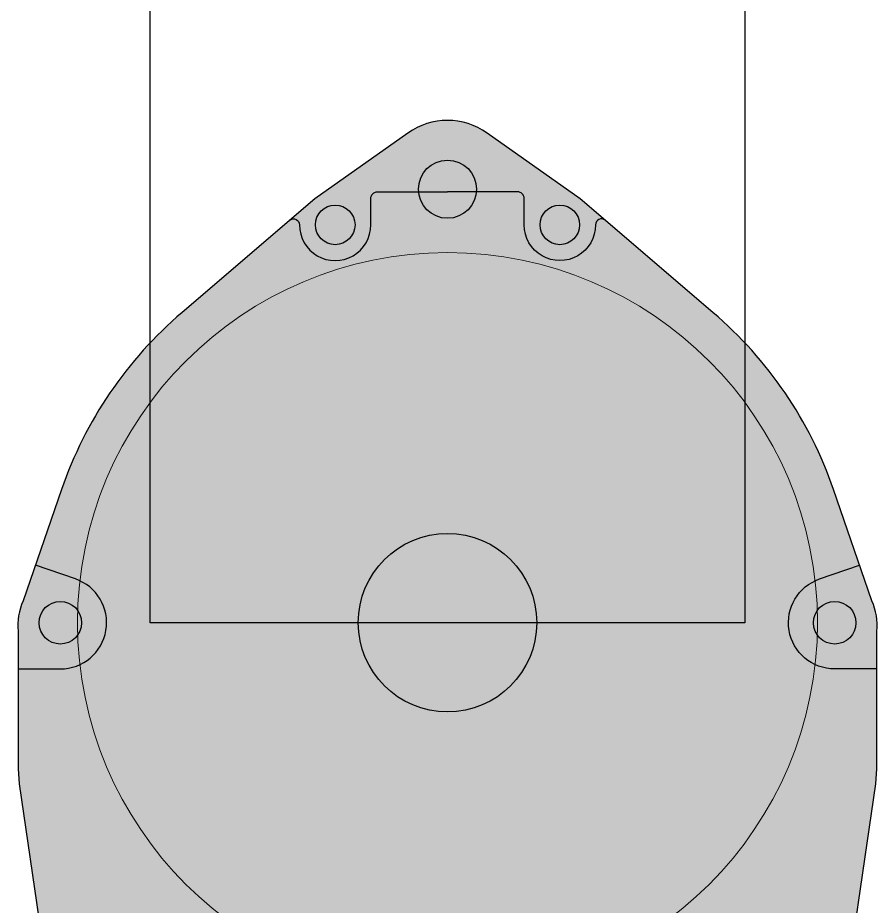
# Model space of a CAD drawing. Header units: millimetres. Extents: x -5300 to 18709, y -14746 to 24055.
# Drawn here: x 6327 to 6977, y 11872 to 12544 of the extents above; entities that cross this region are included whole.
import ezdxf
from ezdxf.enums import TextEntityAlignment as Align

# ---------------------------------------------------------------- set-up
doc = ezdxf.new("R2010")
doc.units = ezdxf.units.MM
doc.layers.add('Техника LTM 1160-5.2', color=250, linetype='Continuous')
doc.layers.add('Техника LTM 1160-5.2 Штрих', color=7, linetype='Continuous', true_color=0xffe79e)
doc.styles.add('arial', font='arial.ttf')
doc.styles.get("Standard").update_dxf_attribs({"font": 'mipgost.ttf'})

# ---------------------------------------------------------------- blocks, each defined once
blk = doc.blocks.new('LTM 1160-5.2-20230911.16360601')
at = {"layer": 'Техника LTM 1160-5.2 Штрих', "ltscale": 30, "transparency": 16777216}
h = blk.add_hatch(color=256, dxfattribs=at)
h.dxf.hatch_style = 1
edge = h.paths.add_edge_path()
edge.add_arc((0, 328), 52, 54.75541, 125.24459)
edge.add_line((-30.01, 370.47), (-100.37, 320.75))
edge.add_line((-100.37, 320.75), (-200.83, 234.83))
edge.add_arc((0, 0), 309, 130.53732, 160.97782)
edge.add_line((-292.13, 100.71), (-321.18, 16.45))
edge.add_arc((-279.6, -2.24), 45.58, 155.78989, 185.18793)
edge.add_line((-325, -6.37), (-325, -110.6))
edge.add_line((-325, -110.6), (-324.22, -121.78))
edge.add_line((-324.22, -121.78), (-225.02, -800.68))
edge.add_arc((-185.42, -795), 40, 188.16323, 270)
edge.add_line((-185.42, -835), (185.42, -835))
edge.add_arc((185.42, -795), 40, 270, 351.83677)
edge.add_line((225.02, -800.68), (324.22, -121.78))
edge.add_line((324.22, -121.78), (325, -110.6))
edge.add_line((325, -110.6), (325, -6.37))
edge.add_arc((279.6, -2.24), 45.58, 354.81207, 384.21011)
edge.add_line((321.18, 16.45), (292.13, 100.71))
edge.add_arc((0, 0), 309, 19.02218, 49.46268)
edge.add_line((200.83, 234.83), (100.37, 320.75))
edge.add_line((100.37, 320.75), (30.01, 370.47))
at = {"color": 0, "linetype": 'ByBlock', "lineweight": -2, "ltscale": 30, "transparency": 16777216}
blk.add_lwpolyline([(30.01, 370.47, 0.317647), (-30.01, 370.47), (-100.37, 320.75), (-200.83, 234.83, 0.133608), (-292.13, 100.71), (-321.18, 16.45, 0.128981), (-325, -6.37), (-325, -110.6), (-324.22, -121.78), (-225.02, -800.68, 0.373073), (-185.42, -835), (185.42, -835, 0.373073), (225.02, -800.68), (324.22, -121.78), (325, -110.6), (325, -6.37, 0.128981), (321.18, 16.45), (292.13, 100.71, 0.133608), (200.83, 234.83), (100.37, 320.75)], format="xyb", close=True, dxfattribs=at)
for points in [[(-119.42, 304.46, -0.640371), (-112, 301.04, 1.000653), (-58, 301), (-58, 321, -0.414214), (-53, 326), (0, 326)], [(119.42, 304.46, 0.640371), (112, 301.04, -1.000653), (58, 301), (58, 321, 0.414214), (53, 326), (0, 326)], [(-325, -35), (-293, -35, 0.846396), (-281.59, 33.09), (-311.84, 43.52)], [(325, -35), (293, -35, -0.846396), (281.59, 33.09), (311.84, 43.52)], [(-284.3, -395), (-170, -395, 0.414214), (-160, -385), (-160, -365, -1), (-100, -365), (-100, -385, 0.414214), (-90, -395), (0, -395)], [(284.3, -395), (170, -395, -0.414214), (160, -385), (160, -365, 1), (100, -365), (100, -385, -0.414214), (90, -395), (0, -395)]]:
    blk.add_lwpolyline(points, format="xyb", dxfattribs=at)
for points in [[(-242.08, -400), (-189.54, -766.25), (-219.24, -770.51), (-271.78, -404.26)], [(242.08, -400), (189.54, -766.25), (219.24, -770.51), (271.78, -404.26)]]:
    blk.add_lwpolyline(points, close=True, dxfattribs=at)
for centre, radius in [((0, 328), 22), ((-85, 301), 15), ((85, 301), 15), ((0, 0), 67.5), ((-293, 0), 16.11), ((293, 0), 16.11), ((-130, -365), 15), ((130, -365), 15), ((0, -660), 67.5)]:
    blk.add_circle(centre, radius, dxfattribs=at)
at = {"color": 0, "linetype": 'ByBlock', "lineweight": 5, "ltscale": 30, "transparency": 16777216}
blk.add_circle((0, 0), 280, dxfattribs=at)
blk = doc.blocks.new('LTM 1160-5.2-9-20230911.164738')
at = {"color": 0, "linetype": 'ByBlock', "lineweight": -2, "ltscale": 30, "transparency": 16777216}
blk.add_blockref('LTM 1160-5.2-20230911.16360601', (0, 1251), dxfattribs=at)
blk = doc.blocks.new('*U112')
at = {"color": 0, "linetype": 'ByBlock', "lineweight": -2, "ltscale": 30, "transparency": 16777216}
blk.add_lwpolyline([(6426.87, 13735.55), (6876.87, 13735.55), (6876.87, 11886.55), (6426.87, 11886.55)], close=True, dxfattribs=at)
at = {"layer": 'Defpoints', "color": 251, "linetype": 'ByBlock', "lineweight": -2, "ltscale": 30, "transparency": 16777216}
for tag, p, rotation in [('00', (13407.14, 23701.36), 54.52845), ('20', (15910.28, 21042.52), 34.52845), ('40', (17409.73, 17756.59), 14.52845)]:
    blk.add_attdef(tag, p, '', height=150, rotation=rotation, dxfattribs=at)
at = {"layer": 'Defpoints', "color": 250, "linetype": 'ByBlock', "lineweight": -2, "transparency": 16777216, "style": 'arial', "width": 0.75}
blk.add_attdef('МАРКА', text='', height=250, rotation=54.52845, dxfattribs=at).set_placement((4917.54, 12271.66), align=Align.MIDDLE_CENTER)
at = {"color": 0, "linetype": 'ByBlock', "lineweight": -2, "ltscale": 30, "transparency": 16777216}
blk.add_blockref('LTM 1160-5.2-9-20230911.164738', (6651.87, 10635.55), dxfattribs=at)

msp = doc.modelspace()

# ---------------------------------------------------------------- block references
at = {"layer": 'Техника LTM 1160-5.2'}
msp.add_blockref('*U112', (0, 200), dxfattribs=at)

doc.saveas('drawing.dxf')
